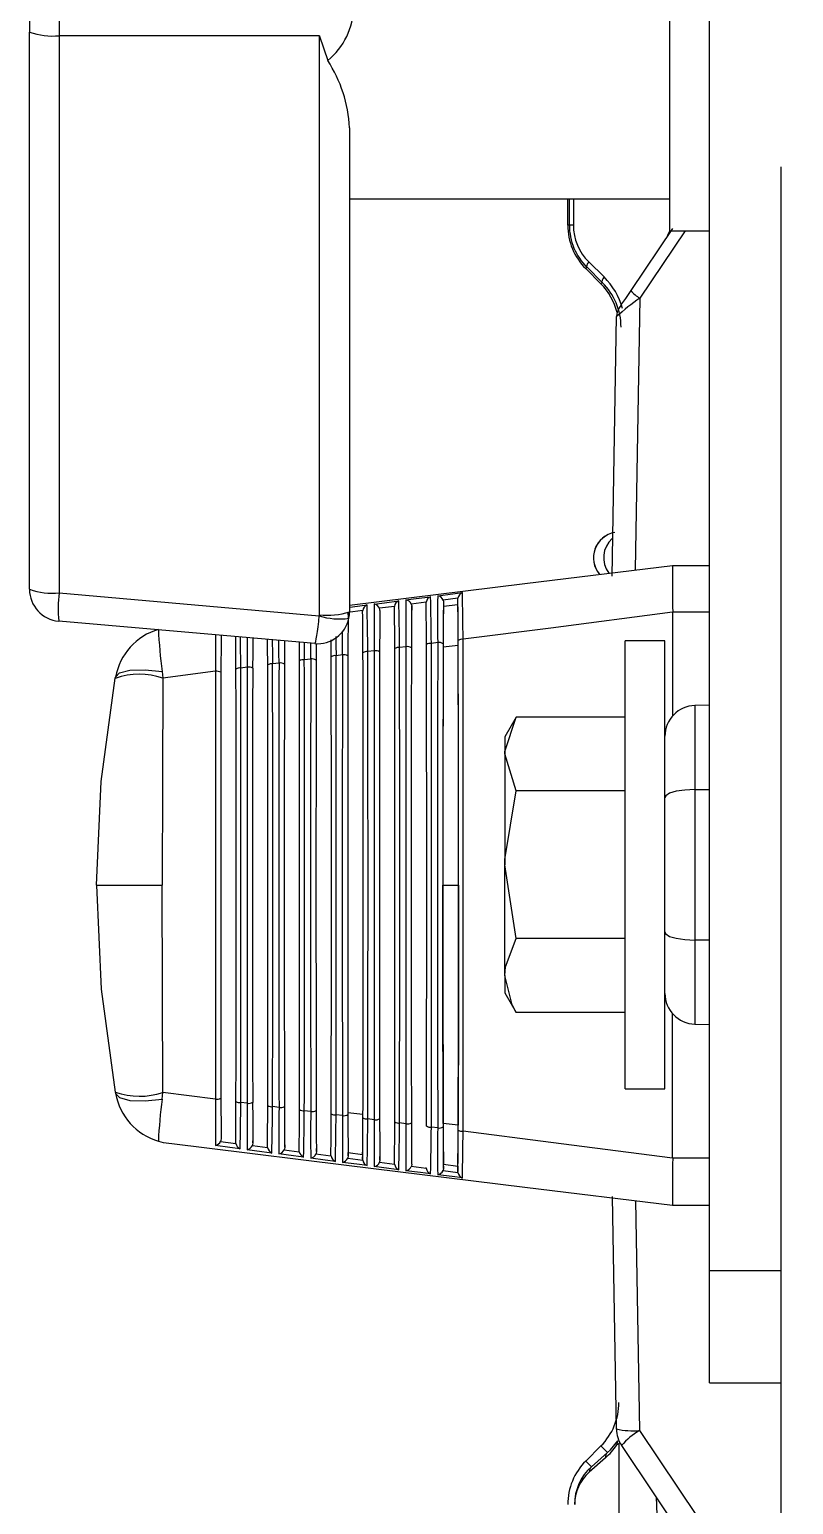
# Model space of a CAD drawing. Extents: x 6 to 134, y 1 to 99.
# Drawn here: x 123.631 to 125.123, y 44.04 to 46.921 of the extents above; entities that cross this region are included whole.
import ezdxf

# ---------------------------------------------------------------- set-up
doc = ezdxf.new("R2010")
doc.units = 0
doc.header["$MEASUREMENT"] = 0
doc.layers.add('OBJECT', color=7, linetype='CONTINUOUS')

msp = doc.modelspace()

# ---------------------------------------------------------------- linework, layer by layer
at = {"layer": 'OBJECT'}
for p, q in [((124.9586, 44.4969), (124.9586, 53.4695)), ((124.8806, 47.4033), (124.8806, 46.5283)), ((123.6306, 47.0152), (123.6306, 46.9163)), ((123.6306, 45.8277), (123.6306, 46.9163)), ((124.1968, 46.9093), (123.6888, 46.9093)), ((123.6888, 46.9093), (123.6888, 45.8206)), ((124.1968, 45.7778), (124.1968, 46.9093)), ((124.2556, 46.7294), (124.2556, 45.784)), ((125.0986, 43.7895), (125.0986, 46.6531)), ((124.2556, 46.5908), (124.8806, 46.5908)), ((124.6817, 46.5391), (124.6817, 46.5908)), ((124.685, 46.5391), (124.685, 46.5908)), ((124.6927, 46.5908), (124.6927, 46.5391)), ((124.685, 46.5391), (124.6817, 46.5391)), ((124.6927, 46.5391), (124.685, 46.5391)), ((124.8053, 46.4113), (124.8868, 46.5326)), ((124.911, 46.5283), (124.8227, 46.3967)), ((124.8768, 46.5189), (124.8813, 46.5283)), ((124.8806, 46.5283), (124.9586, 46.5283)), ((124.7194, 46.4568), (124.7169, 46.4543)), ((124.7466, 46.4246), (124.7169, 46.4543)), ((124.7493, 46.4273), (124.7194, 46.4568)), ((124.7227, 46.4674), (124.7526, 46.4379)), ((124.7493, 46.4273), (124.7466, 46.4246)), ((124.8227, 46.3967), (124.8131, 45.8655)), ((124.7682, 45.8537), (124.7771, 46.3607)), ((124.7737, 45.9387), (124.7734, 45.9387)), ((124.598, 45.8391), (124.8866, 45.8745)), ((124.8866, 45.8745), (124.9586, 45.8745)), ((124.8866, 45.8745), (124.8866, 45.8745)), ((123.6888, 45.8206), (124.1966, 45.7762)), ((124.2556, 45.7969), (124.598, 45.8391)), ((124.3434, 45.7944), (124.3141, 45.7906)), ((124.3432, 45.7927), (124.3434, 45.7944)), ((124.4053, 45.8024), (124.3762, 45.7986)), ((124.377, 45.7945), (124.377, 45.7869)), ((124.4052, 45.8009), (124.4053, 45.8024)), ((124.4673, 45.8104), (124.4383, 45.8067)), ((124.439, 45.8027), (124.439, 45.7945)), ((124.439, 45.7945), (124.4672, 45.798)), ((124.4672, 45.809), (124.4673, 45.8104)), ((124.4672, 45.798), (124.4672, 45.809)), ((124.1877, 45.7217), (123.6877, 45.7654)), ((124.2814, 45.7863), (124.2521, 45.7825)), ((124.253, 45.778), (124.253, 45.7717)), ((124.253, 45.7717), (124.2544, 45.7719)), ((124.2812, 45.7844), (124.2814, 45.7863)), ((124.315, 45.7863), (124.315, 45.7793)), ((124.8866, 45.783), (124.8866, 45.7828)), ((124.9586, 45.783), (124.8866, 45.783)), ((124.8866, 45.7828), (124.8866, 45.5805)), ((123.8642, 45.7424), (123.8642, 45.7424)), ((124.1905, 45.7215), (124.1904, 45.6895)), ((124.2198, 45.6959), (124.2197, 45.7292)), ((124.3039, 45.7076), (124.2913, 45.7059)), ((124.3658, 45.7156), (124.3533, 45.7139)), ((124.4278, 45.7236), (124.4154, 45.722)), ((124.4678, 45.7179), (124.4385, 45.7147)), ((124.8716, 45.727), (124.7936, 45.727)), ((124.7936, 44.852), (124.7936, 45.727)), ((124.8716, 44.852), (124.8716, 45.727)), ((124.0559, 45.6755), (124.0433, 45.6739)), ((124.1179, 45.6835), (124.1053, 45.6819)), ((124.1799, 45.6915), (124.1673, 45.6899)), ((124.2419, 45.6995), (124.2293, 45.6979)), ((123.7982, 45.6538), (123.7987, 45.6562)), ((123.8896, 45.6674), (123.891, 45.6542)), ((123.9939, 45.6675), (123.891, 45.6542)), ((124.9586, 45.6015), (124.93, 45.6008)), ((124.93, 45.6008), (124.93, 45.4365)), ((124.5809, 45.5782), (124.5586, 45.5395)), ((124.7936, 45.5782), (124.5809, 45.5782)), ((124.5586, 45.5395), (124.5586, 45.506)), ((124.5809, 45.4338), (124.5586, 45.506)), ((124.5586, 45.506), (124.5586, 45.2895)), ((124.7936, 45.4338), (124.5809, 45.4338)), ((124.93, 45.4365), (124.9586, 45.4367)), ((124.93, 45.4365), (124.93, 45.1425)), ((124.5809, 45.1452), (124.5586, 45.2895)), ((124.5586, 45.073), (124.5586, 45.2895)), ((123.7616, 45.2495), (123.89, 45.2495)), ((124.438, 45.2495), (124.4682, 45.2495)), ((124.7936, 45.1452), (124.5809, 45.1452)), ((124.9586, 45.1423), (124.93, 45.1425)), ((124.93, 45.1425), (124.93, 44.9783)), ((124.5586, 45.073), (124.5586, 45.0395)), ((124.5586, 45.0395), (124.5809, 45.0008)), ((124.7936, 45.0008), (124.5809, 45.0008)), ((124.8866, 44.7162), (124.8866, 44.9985)), ((124.93, 44.9783), (124.9586, 44.9775)), ((123.7982, 44.8452), (123.7987, 44.8428)), ((123.8896, 44.8316), (123.891, 44.8448)), ((123.9939, 44.8315), (123.891, 44.8448)), ((124.7936, 44.852), (124.8716, 44.852)), ((124.0559, 44.8235), (124.0433, 44.8251)), ((124.1179, 44.8155), (124.1053, 44.8171)), ((124.1799, 44.8075), (124.1673, 44.8091)), ((124.2419, 44.7995), (124.2293, 44.8011)), ((124.2817, 44.8014), (124.2525, 44.8046)), ((124.3039, 44.7915), (124.2913, 44.7931)), ((124.3658, 44.7835), (124.3533, 44.7851)), ((124.4678, 44.7811), (124.4385, 44.7843)), ((123.8642, 44.7566), (123.8642, 44.7566)), ((124.4278, 44.7754), (124.4154, 44.7771)), ((123.8824, 44.7495), (123.8915, 44.7472)), ((124.0038, 44.7492), (124.0335, 44.7453)), ((124.0658, 44.741), (124.0955, 44.7371)), ((124.067, 44.7461), (124.067, 44.7501)), ((124.1279, 44.7328), (124.1575, 44.7289)), ((124.129, 44.7377), (124.129, 44.7425)), ((124.19, 44.7246), (124.2194, 44.7208)), ((124.191, 44.7293), (124.191, 44.7349)), ((124.253, 44.721), (124.253, 44.7273)), ((124.253, 44.7273), (124.2812, 44.7238)), ((124.2812, 44.7238), (124.2812, 44.7146)), ((124.2521, 44.7165), (124.2814, 44.7127)), ((124.3141, 44.7084), (124.3434, 44.7046)), ((124.315, 44.7127), (124.315, 44.7197)), ((124.3762, 44.7004), (124.4053, 44.6966)), ((124.377, 44.7045), (124.377, 44.7121)), ((124.439, 44.6963), (124.439, 44.7045)), ((124.439, 44.7045), (124.4672, 44.701)), ((124.4672, 44.701), (124.4672, 44.69)), ((124.8866, 44.7161), (124.8866, 44.7162)), ((124.9586, 44.7161), (124.8866, 44.7161)), ((124.4383, 44.6924), (124.4673, 44.6886)), ((124.598, 44.6599), (124.8866, 44.6245)), ((124.7769, 44.1872), (124.769, 44.6416)), ((124.8138, 44.6335), (124.8219, 44.1841)), ((124.8866, 44.6245), (124.9586, 44.6245)), ((124.8866, 44.6245), (124.8866, 44.6245)), ((124.9586, 44.4969), (125.0986, 44.4969)), ((124.9586, 44.2775), (124.9586, 44.4969)), ((124.9586, 44.2775), (125.0986, 44.2775)), ((124.7169, 44.1246), (124.7466, 44.1543)), ((124.7594, 44.1415), (124.7466, 44.1543)), ((124.7824, 44.1588), (124.7778, 44.156)), ((124.7824, 43.7138), (124.7824, 44.1588)), ((124.7279, 44.1135), (124.7169, 44.1246)), ((124.7553, 44.1308), (124.7238, 44.1029)), ((124.7279, 44.1135), (124.7594, 44.1415)), ((124.855, 44.0465), (124.855, 44.0538))]:
    msp.add_line(p, q, dxfattribs=at)
at = {"layer": 'OBJECT', "flags": 128}
for points in [[(124.1968, 46.9093), (124.1971, 46.9085), (124.213, 46.861)], [(124.7227, 46.4674), (124.7215, 46.4657), (124.7205, 46.464), (124.7197, 46.4624), (124.7191, 46.461), (124.7188, 46.4596), (124.7187, 46.4585), (124.7189, 46.4575), (124.7194, 46.4568)], [(124.7526, 46.4379), (124.7514, 46.4362), (124.7504, 46.4345), (124.7496, 46.4329), (124.749, 46.4315), (124.7487, 46.4301), (124.7486, 46.429), (124.7488, 46.428), (124.7493, 46.4273)], [(124.7822, 46.3769), (124.7827, 46.3777), (124.7842, 46.3798), (124.7877, 46.3852), (124.7951, 46.3961), (124.8053, 46.4113)], [(124.4278, 45.8151), (124.4477, 45.8177), (124.4759, 45.8214)], [(124.2556, 45.7927), (124.2617, 45.7935), (124.2899, 45.7972)], [(124.3038, 45.799), (124.3237, 45.8016), (124.3519, 45.8053)], [(124.3658, 45.8071), (124.3857, 45.8097), (124.4139, 45.8133)], [(124.3762, 45.7986), (124.377, 45.7952), (124.377, 45.7945)], [(124.4383, 45.8067), (124.439, 45.8033), (124.439, 45.8027)], [(124.8866, 45.7828), (124.6487, 45.7521), (124.4774, 45.73)], [(124.0338, 45.672), (124.0337, 45.7067), (124.0335, 45.7351), (124.0335, 45.7352)], [(124.0667, 45.7323), (124.0665, 45.7028), (124.0664, 45.6736)], [(124.2288, 45.7352), (124.2291, 45.7192), (124.2293, 45.6979)], [(124.2419, 45.6995), (124.2417, 45.7188), (124.2416, 45.746)], [(124.0958, 45.6799), (124.0957, 45.7146), (124.0956, 45.7298)], [(124.1047, 45.729), (124.1051, 45.7005), (124.1053, 45.6819)], [(124.1179, 45.6835), (124.1178, 45.7028), (124.1177, 45.7278)], [(124.1286, 45.7269), (124.1285, 45.7122), (124.1284, 45.6816)], [(124.1578, 45.6879), (124.1577, 45.7225), (124.1577, 45.7243)], [(124.1669, 45.7235), (124.1671, 45.7099), (124.1673, 45.6899)], [(124.1799, 45.6915), (124.1798, 45.7108), (124.1797, 45.7224)], [(124.4385, 45.7147), (124.4381, 45.434), (124.438, 45.2495)], [(124.4682, 45.2495), (124.4681, 45.4853), (124.4678, 45.7179)], [(123.7616, 45.2495), (123.7708, 45.4525), (123.7982, 45.6538)], [(123.7987, 45.6562), (123.8063, 45.6644), (123.8266, 45.6697), (123.8566, 45.6706), (123.8896, 45.6674)], [(123.891, 45.6542), (123.8902, 45.4542), (123.89, 45.2495)], [(124.5586, 45.506), (124.5587, 45.5111), (124.5809, 45.5782)], [(124.5586, 45.2895), (124.5587, 45.2998), (124.5809, 45.4338)], [(124.93, 45.4365), (124.9107, 45.4356), (124.8938, 45.4331), (124.8808, 45.4293), (124.8731, 45.4244), (124.8716, 45.4207), (124.8716, 45.4206)], [(123.7616, 45.2495), (123.7708, 45.0465), (123.7982, 44.8452)], [(123.891, 44.8448), (123.8902, 45.0448), (123.89, 45.2495)], [(124.4385, 44.7843), (124.4381, 45.065), (124.438, 45.2495)], [(124.4682, 45.2495), (124.4681, 45.0137), (124.4678, 44.7811)], [(124.8716, 45.1584), (124.8716, 45.1583), (124.8731, 45.1547), (124.8808, 45.1497), (124.8938, 45.1459), (124.9107, 45.1434), (124.93, 45.1425)], [(124.5586, 45.073), (124.5599, 45.09), (124.5809, 45.1452)], [(124.5809, 45.0008), (124.573, 45.0157), (124.5586, 45.073)], [(123.7987, 44.8428), (123.8063, 44.8346), (123.8266, 44.8293), (123.8566, 44.8284), (123.8896, 44.8316)], [(124.005, 44.7545), (124.0043, 44.7506), (124.0038, 44.7492)], [(124.8866, 44.7162), (124.6487, 44.7469), (124.4774, 44.7691)], [(123.8915, 44.7472), (123.9086, 44.7451), (123.9768, 44.7366), (124.2497, 44.7029), (124.598, 44.6599)], [(124.0419, 44.7346), (124.0221, 44.7373), (123.9938, 44.7411)], [(124.0335, 44.7453), (124.0334, 44.7462), (124.0332, 44.7479)], [(124.1039, 44.7264), (124.0841, 44.729), (124.0558, 44.7328)], [(124.067, 44.7461), (124.0663, 44.7422), (124.0658, 44.741)], [(124.0955, 44.7371), (124.0954, 44.7379), (124.0952, 44.7395)], [(124.1659, 44.7181), (124.1461, 44.7208), (124.1178, 44.7245)], [(124.129, 44.7377), (124.1284, 44.7339), (124.1279, 44.7328)], [(124.1575, 44.7289), (124.1574, 44.7296), (124.1572, 44.7312)], [(124.191, 44.7293), (124.1904, 44.7255), (124.19, 44.7246)], [(124.2279, 44.71), (124.2081, 44.7126), (124.1798, 44.7163)], [(124.2194, 44.7208), (124.2193, 44.7213), (124.2192, 44.7228)], [(124.2899, 44.7018), (124.2701, 44.7044), (124.2418, 44.7081)], [(124.253, 44.721), (124.2524, 44.7173), (124.2521, 44.7165)], [(124.2814, 44.7127), (124.2813, 44.7131), (124.2812, 44.7146)], [(124.3519, 44.6937), (124.3321, 44.6963), (124.3038, 44.7)], [(124.315, 44.7127), (124.3144, 44.7091), (124.3141, 44.7084)], [(124.3434, 44.7046), (124.3433, 44.7049), (124.3432, 44.7063)], [(124.377, 44.7045), (124.3764, 44.7009), (124.3762, 44.7004)], [(124.4053, 44.6966), (124.4053, 44.6967), (124.4052, 44.6981)], [(124.439, 44.6963), (124.4384, 44.6927), (124.4383, 44.6924)], [(124.4139, 44.6857), (124.3941, 44.6882), (124.3658, 44.6919)], [(124.4759, 44.6777), (124.4561, 44.6802), (124.4278, 44.6839)], [(124.4673, 44.6886), (124.4673, 44.6886), (124.4672, 44.69)], [(124.8219, 44.1841), (125.0097, 43.9039), (125.1921, 43.6319)], [(124.7594, 44.1415), (124.7651, 44.1468), (124.7798, 44.1641)], [(125.1564, 43.6048), (124.9745, 43.8757), (124.7871, 44.1548)]]:
    msp.add_lwpolyline(points, dxfattribs=at)
at = {"layer": 'OBJECT'}
for centre, radius, start, end in [((124.1294, 46.9658), 0.134, 308.5726, 51.4274), ((123.6751, 47.0399), 0.1313, 250.1947, 275.9623), ((123.9894, 46.7158), 0.2665, 2.9145, 33.0038), ((124.8017, 46.5391), 0.12, 180, 225), ((124.8007, 46.5391), 0.1158, 180.0004, 225.3438), ((124.6617, 46.3397), 0.12, 13.8352, 45), ((124.663, 46.3397), 0.1229, 359.9999, 45.4434), ((125.1112, 45.9841), 0.5034, 124.9652, 131.584), ((124.8543, 46.4521), 0.0639, 219.8104, 240.3258), ((124.8071, 46.3601), 0.03, 146.1157, 179), ((124.7819, 45.8894), 0.05, 99.7317, 220.463), ((124.782, 45.8894), 0.05, 99.5879, 220.4483), ((124.8018, 45.8894), 0.05, 131.2594, 217.1797), ((142.2487, 45.8303), 17.3621, 179.85408, 180.1562), ((123.6751, 45.9513), 0.1313, 250.1945, 275.9622), ((123.6931, 45.8277), 0.0625, 180, 265), ((123.9088, 45.7887), 0.2224, 171.7396, 186.0042), ((124.4808, 45.8087), 0.0136, 111.18, 172.702), ((118.7417, 45.6843), 5.7359, 0.45579, 1.3689), ((124.2957, 45.7839), 0.0145, 113.5844, 170.2387), ((117.6819, 45.6491), 6.6096, 0.49243, 1.28358), ((127.584, 45.7544), 3.2805, 179.2211, 180.8185), ((124.3015, 45.7857), 0.0135, 21.2653, 80.2266), ((124.3037, 45.7863), 0.0113, 0.0161, 22.5423), ((119.586, 45.7159), 4.7579, 359.9512, 0.9246), ((124.3574, 45.7922), 0.0142, 112.7839, 171.0619), ((118.0685, 45.6613), 6.2851, 0.47963, 1.3124), ((127.5467, 45.7619), 3.1812, 179.1859, 180.8346), ((124.3638, 45.794), 0.0133, 20.5423, 81.0371), ((129.0982, 45.7179), 4.7219, 179.0699, 180.0532), ((119.7641, 45.7242), 4.6417, 359.9465, 0.9469), ((124.4191, 45.8004), 0.0139, 111.982, 171.8807), ((118.3968, 45.6727), 6.0188, 0.46897, 1.33904), ((127.5092, 45.7694), 3.0817, 179.1501, 180.8528), ((124.426, 45.8022), 0.0131, 19.8772, 81.7924), ((128.9647, 45.7267), 4.5263, 179.0381, 180.0666), ((130.6184, 45.7145), 6.18, 179.25814, 179.99876), ((119.9433, 45.7324), 4.5246, 359.9414, 0.9699), ((117.5755, 45.7127), 6.8923, 0.04289, 0.70893), ((124.1931, 45.784), 0.0625, 265, 348.19), ((124.1893, 45.7778), 0.0075, 348.19, 0), ((124.2358, 45.8924), 0.1227, 251.35, 278.6503), ((124.212, 45.9151), 0.1382, 263.669, 288.3833), ((124.2417, 45.778), 0.0113, 359.9277, 23.3508), ((129.3322, 45.7004), 5.0798, 179.1247, 180.0326), ((124.1931, 45.784), 0.0625, 348.19, 0), ((119.4096, 45.7077), 4.8722, 359.9555, 0.903), ((129.2151, 45.7091), 4.9007, 179.0979, 180.0425), ((123.9167, 45.6345), 0.12, 106.6174, 169.5868), ((124.8288, 45.7913), 0.9474, 182.5314, 187.5194), ((129.9114, 45.7233), 5.9177, 179.85101, 180.54006), ((129.6786, 45.6664), 5.6741, 179.2803, 180.0081), ((113.0714, 45.5594), 10.9725, 0.59778, 0.91385), ((129.9505, 45.7319), 5.8948, 179.98665, 180.54781), ((124.2892, 45.6928), 0.0133, 80.8376, 123.6258), ((-126.9156, 45.2495), 251.2073, 359.895897, 0.104103), ((375.8699, 45.2495), 251.5665, 179.895677, 180.104323), ((124.3064, 45.6928), 0.015, 57.9248, 99.9127), ((124.3512, 45.701), 0.0131, 80.7434, 124.0991), ((-126.9477, 45.2495), 251.3014, 359.89411, 0.10589), ((377.6753, 45.2495), 253.3099, 179.894584, 180.105416), ((124.3684, 45.701), 0.0148, 57.4688, 100.024), ((124.4132, 45.7091), 0.013, 80.6539, 124.5672), ((-127.1702, 45.2495), 251.586, 359.892405, 0.107595), ((376.3731, 45.2495), 251.9457, 179.892193, 180.107807), ((124.4304, 45.7092), 0.0146, 57.0179, 100.1298), ((124.4753, 45.7173), 0.0128, 80.5608, 125.0401), ((-128.7403, 45.2495), 253.2181, 359.891287, 0.108713), ((374.6336, 45.2495), 250.578, 179.902591, 180.097409), ((124.0585, 45.66), 0.0158, 59.7885, 99.4458), ((124.1032, 45.6683), 0.0138, 81.1284, 122.1823), ((-127.8072, 45.2495), 251.9129, 359.901656, 0.098344), ((375.0828, 45.2495), 250.9653, 179.900912, 180.099088), ((124.1205, 45.6682), 0.0156, 59.3158, 99.5665), ((124.1652, 45.6765), 0.0136, 81.0278, 122.6688), ((-126.5337, 45.2495), 250.7014, 359.899349, 0.100651), ((375.4038, 45.2495), 251.2243, 179.899187, 180.100813), ((124.1825, 45.6764), 0.0154, 58.8497, 99.6839), ((124.2272, 45.6846), 0.0135, 80.9324, 123.1479), ((-126.6232, 45.2495), 250.8529, 359.89758, 0.10242), ((375.6113, 45.2495), 251.3699, 179.89742, 180.10258), ((124.2445, 45.6846), 0.0152, 58.3848, 99.8006), ((123.8452, 45.5185), 0.1432, 71.359, 109.1582), ((374.416, 45.2495), 250.4224, 179.904363, 180.095637), ((123.9965, 45.6517), 0.016, 60.2636, 99.3232), ((124.0411, 45.6601), 0.014, 81.2313, 121.6913), ((-126.18, 45.2495), 250.2236, 359.902827, 0.097173), ((124.9316, 45.5408), 0.06, 91.5, 180), ((124.9316, 45.0382), 0.06, 180, 268.5), ((123.8452, 44.9805), 0.1432, 250.8419, 288.6409), ((123.9167, 44.8645), 0.12, 190.4132, 253.3825), ((124.8288, 44.7077), 0.9474, 172.4806, 177.4686), ((128.3875, 44.7812), 4.3938, 179.3445, 180.524), ((123.9965, 44.8473), 0.016, 260.6761, 299.737), ((129.5298, 44.8312), 5.5253, 179.9774, 180.7955), ((118.358, 44.8265), 5.6758, 359.2064, 0.0051), ((124.0411, 44.8389), 0.014, 238.3087, 278.7696), ((117.1746, 44.8827), 6.8689, 358.76504, 359.52013), ((128.3151, 44.7739), 4.2595, 179.333, 180.5536), ((124.0585, 44.8391), 0.0158, 260.5542, 300.2119), ((129.4463, 44.8228), 5.3799, 179.9726, 180.8178), ((118.6123, 44.8179), 5.4835, 359.1813, 0.0125), ((124.1032, 44.8307), 0.0138, 237.8188, 278.8714), ((117.4903, 44.8716), 6.6152, 358.74185, 359.52806), ((128.228, 44.7666), 4.1104, 179.3186, 180.5868), ((124.1205, 44.8308), 0.0156, 260.4326, 300.6848), ((129.3864, 44.8146), 5.258, 179.9693, 180.8387), ((118.8899, 44.809), 5.2679, 359.1536, 0.023), ((124.1652, 44.8226), 0.0136, 237.3332, 278.9711), ((117.7961, 44.8606), 6.3714, 358.7186, 359.53675), ((128.1336, 44.7593), 3.954, 179.3014, 180.6227), ((124.1825, 44.8226), 0.0153, 260.3151, 301.1525), ((129.3166, 44.8063), 5.1262, 179.9646, 180.8606), ((119.133, 44.8003), 5.0868, 359.1275, 0.0317), ((124.2272, 44.8144), 0.0135, 236.8515, 279.0682), ((118.1188, 44.8494), 6.1107, 358.69235, 359.54695), ((128.0573, 44.7519), 3.8157, 179.2855, 180.6571), ((124.2445, 44.8144), 0.0152, 260.1994, 301.6161), ((129.2643, 44.7981), 5.0119, 179.9612, 180.8815), ((116.6991, 44.8091), 7.5826, 359.35597, 359.94244), ((119.3857, 44.7915), 4.8961, 359.0993, 0.0422), ((124.2892, 44.8062), 0.0133, 236.3745, 279.163), ((118.3842, 44.839), 5.9073, 358.66939, 359.5546), ((127.9757, 44.7445), 3.6721, 179.2666, 180.6937), ((124.3064, 44.8062), 0.015, 260.0889, 302.0736), ((129.1917, 44.7897), 4.8773, 179.9553, 180.9043), ((119.6339, 44.7827), 4.71, 359.0705, 0.0537), ((124.3512, 44.798), 0.0131, 235.9011, 279.2551), ((118.7092, 44.8277), 5.6443, 358.6403, 359.5676), ((127.913, 44.737), 3.5475, 179.2505, 180.7289), ((124.3684, 44.798), 0.0148, 259.9769, 302.5302), ((129.1271, 44.7814), 4.7508, 179.9498, 180.9271), ((130.6184, 44.7845), 6.1799, 180.00124, 180.74186), ((124.4132, 44.7899), 0.013, 235.4328, 279.3443), ((118.9707, 44.8173), 5.4448, 358.6151, 359.5769), ((127.835, 44.7296), 3.4075, 179.2286, 180.7685), ((124.4304, 44.7898), 0.0146, 259.8688, 302.9831), ((129.0699, 44.7731), 4.6316, 179.9451, 180.9502), ((117.5755, 44.7863), 6.8922, 359.29107, 359.95711), ((120.0997, 44.7653), 4.3682, 359.0117, 0.077), ((124.4753, 44.7817), 0.0128, 234.9618, 279.4382), ((119.2504, 44.8066), 5.2271, 358.5867, 359.5887), ((123.99, 44.7559), 0.0153, 284.5917, 334.3657), ((124.0489, 44.7487), 0.0158, 192.6297, 243.6077), ((124.0523, 44.7473), 0.0149, 283.7088, 335.1595), ((124.1106, 44.7402), 0.0154, 191.8259, 244.3969), ((124.1146, 44.7388), 0.0146, 282.871, 335.9077), ((124.1722, 44.7318), 0.015, 190.9723, 245.2375), ((124.1768, 44.7303), 0.0143, 282.0208, 336.6692), ((124.2339, 44.7234), 0.0147, 190.2175, 245.972), ((124.2391, 44.7219), 0.014, 281.1884, 337.4111), ((124.2956, 44.715), 0.0144, 189.368, 246.8082), ((124.3014, 44.7135), 0.0138, 280.3282, 338.1801), ((124.3573, 44.7067), 0.014, 188.563, 247.591), ((124.3636, 44.7052), 0.0135, 279.5265, 338.8941), ((124.419, 44.6985), 0.0138, 187.7583, 248.3791), ((142.2487, 44.6687), 17.3621, 179.8438, 180.14592), ((124.4258, 44.697), 0.0132, 278.6782, 339.6524), ((124.4807, 44.6902), 0.0135, 186.9592, 249.1586), ((124.6617, 44.2391), 0.12, 315, 0), ((124.8099, 44.3392), 0.1555, 257.7638, 274.4447), ((124.8369, 44.1883), 0.06, 181, 213.8843), ((124.8833, 44.0759), 0.1245, 119.5616, 140.6468), ((124.7913, 44.1569), 0.0135, 148.1252, 183.9185), ((124.7977, 44.1586), 0.0153, 166.5051, 179.2993), ((124.8017, 44.0397), 0.12, 135, 180), ((124.7695, 44.1315), 0.0142, 135.5461, 182.6035), ((124.7944, 44.0397), 0.0994, 132.0082, 179.9874), ((124.738, 44.1036), 0.0142, 135.5497, 182.6054), ((125.146, 44.0465), 0.291, 180, 218.2073)]:
    msp.add_arc(centre, radius, start, end, dxfattribs=at)
for centre, major_axis, ratio, start_param, end_param in [((123.6931, 46.9658), (0, 0.5), 0.008776, 1.457627, 1.683965), ((124.7935, 46.5391), (0.1008, 0), 0.999953, 3.141593, 3.933856), ((124.6558, 46.3397), (0.1379, 0), 0.999953, 0.266557, 0.792263), ((124.1931, 45.784), (0.0054, 0.0623), 0.067136, 3.141593, 4.593532), ((124.263, 45.2495), (0, 2.2078), 0.008727, 4.505106, 4.919672), ((124.3333, 45.2495), (0, 2.2105), 0.008727, 1.363019, 1.778574), ((124.325, 45.2495), (0, 2.2111), 0.008727, 4.501727, 4.923051), ((124.3953, 45.2495), (0, 2.2137), 0.008727, 1.359646, 1.781947), ((124.387, 45.2495), (0, 2.2143), 0.008727, 4.498356, 4.926421), ((124.4573, 45.2495), (0, 2.217), 0.008727, 1.356281, 1.785312), ((124.449, 45.2495), (0, 2.2176), 0.008727, 4.494993, 4.929785), ((124.077, 45.2495), (0, 2.1981), 0.008727, 4.515292, 4.909486), ((124.1473, 45.2495), (0, 2.2007), 0.008727, 1.373185, 1.768407), ((124.139, 45.2495), (0, 2.2013), 0.008727, 4.511889, 4.912889), ((124.2093, 45.2495), (0, 2.204), 0.008727, 1.369788, 1.771804), ((124.201, 45.2495), (0, 2.2046), 0.008727, 4.508493, 4.916285), ((124.2713, 45.2495), (0, 2.2072), 0.008727, 1.366399, 1.775193), ((124.0233, 45.2495), (0, 2.1942), 0.008727, 1.380004, 1.761588), ((124.015, 45.2495), (0, 2.1948), 0.008727, 4.518704, 4.906074), ((124.0853, 45.2495), (0, 2.1975), 0.008727, 1.376591, 1.765002), ((124.6587, 44.2391), (0.1453, 0), 0.996752, 5.439095, 5.672127), ((124.7802, 44.0397), (0.0849, 0), 0.996752, 2.297502, 3.141593)]:
    msp.add_ellipse(centre, major_axis=major_axis, ratio=ratio, start_param=start_param, end_param=end_param, dxfattribs=at)

doc.saveas('drawing.dxf')
